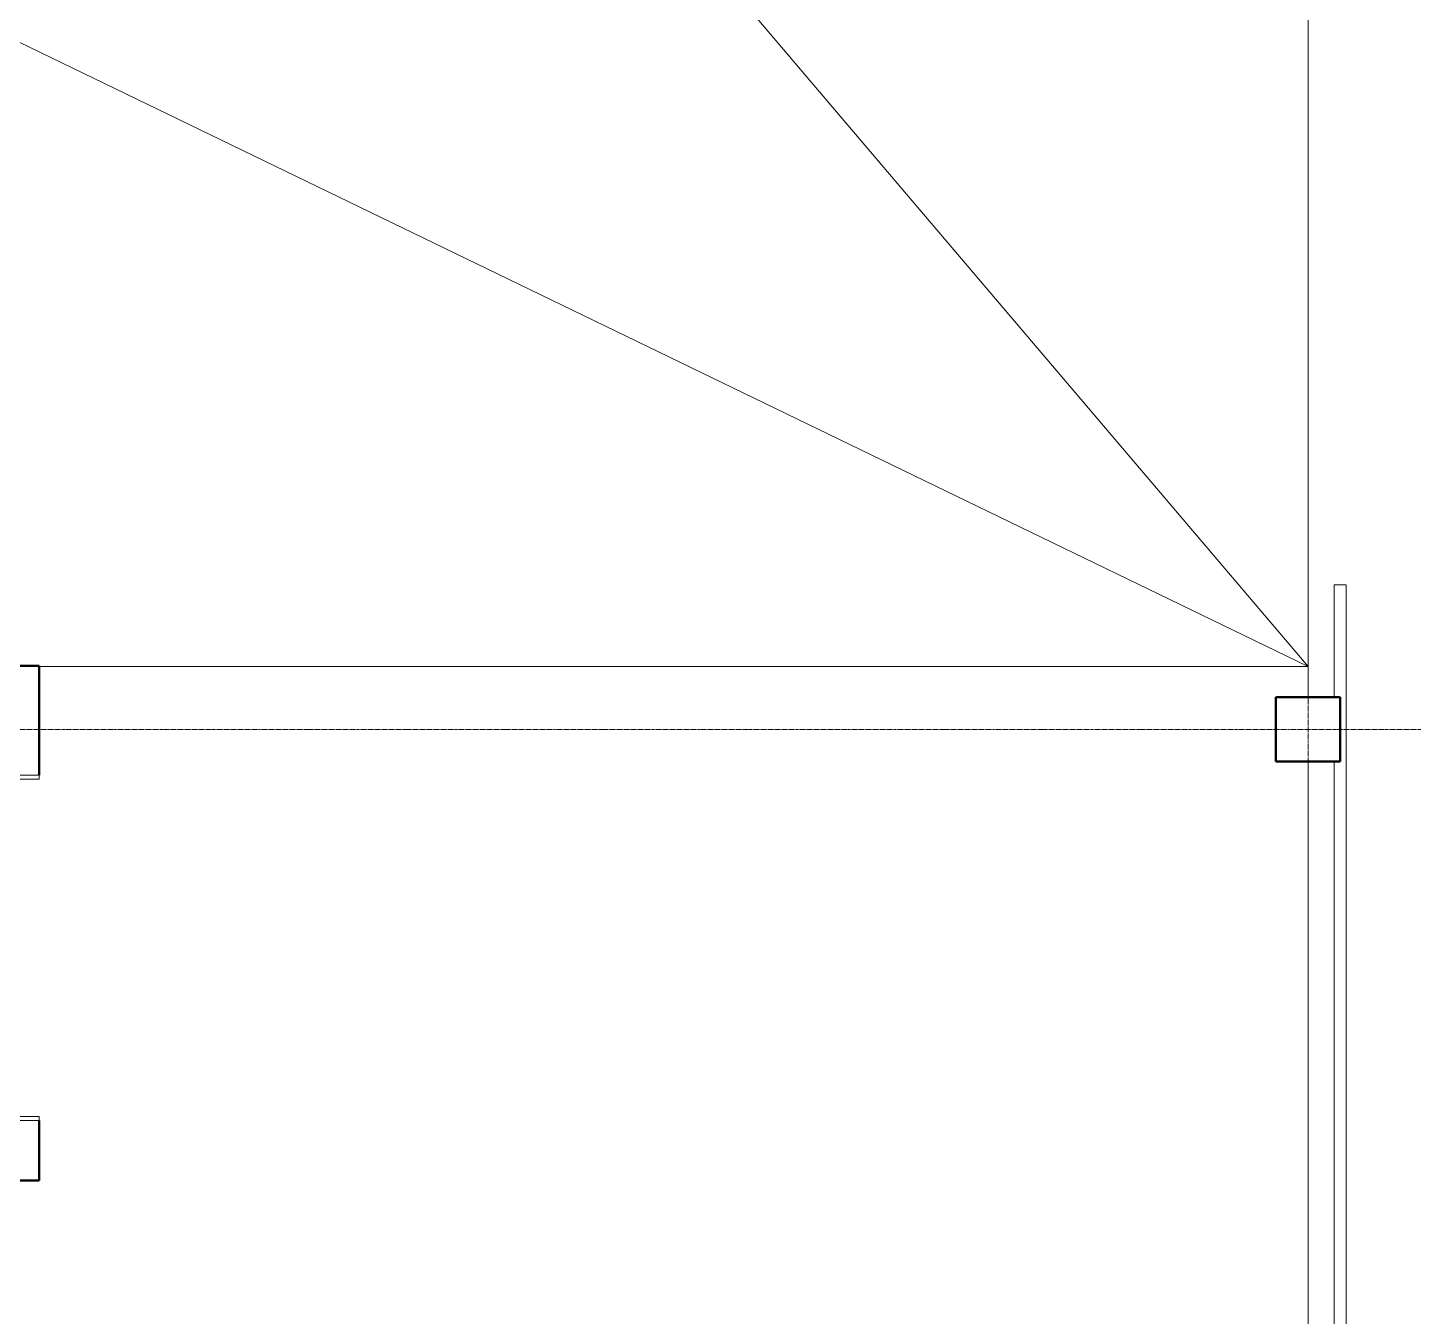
# Model space of a CAD drawing. Header units: inches. Extents: x -4235 to -464, y 9767 to 12463.
# Drawn here: x -2819.3 to -2474.1, y 11389 to 11710 of the extents above; entities that cross this region are included whole.
import ezdxf

# ---------------------------------------------------------------- set-up
doc = ezdxf.new("R2010")
doc.units = ezdxf.units.IN
doc.header["$MEASUREMENT"] = 0
doc.linetypes.add('Dash', pattern=[0.25, 0.125, -0.125])
doc.linetypes.add('Grid Line 1_2_', pattern=[0.875, 0.5, -0.125, 0.125, -0.125])
for name, color, linetype, lineweight in [('0-1', 7, 'Continuous', 5), ('0-3', 90, 'Continuous', 20), ('A-DOOR-1', 90, 'Continuous', 20), ('A-DOOR-FRAM-1', 90, 'Continuous', 20), ('A-DOOR-HDLN-1', 170, 'Dash', 13), ('A-FLOR-5', 254, 'Continuous', 13), ('A-GENM-2', 7, 'Continuous', 9), ('S-COLS', 52, 'Continuous', 9), ('S-COLS-1', 52, 'Continuous', 50), ('S-FNDN-2', 250, 'Continuous', 50), ('S-GRID-1', 1, 'Grid Line 1_2_', 9)]:
    doc.layers.add(name, color=color, linetype=linetype, lineweight=lineweight)

# ---------------------------------------------------------------- blocks, each defined once
blk = doc.blocks.new('OVERHEAD GARAGE DOOR - one-2198361-BACKGROUND - BASEMENT')
at = {"layer": 'A-DOOR-1'}
for p, q in [((42, -2.9375), (-42, -2.9375)), ((-42, -2.9375), (-42, -4.4375)), ((42, -4.4375), (42, -2.9375)), ((-42, -4.4375), (42, -4.4375))]:
    blk.add_line(p, q, dxfattribs=at)
at = {"layer": 'A-DOOR-FRAM-1'}
for p, q in [((-42, 2.6875), (-43, 2.6875)), ((-43, 2.6875), (-43, -2.9375)), ((-42, -2.9375), (-42, 2.6875)), ((42, 2.6875), (42, -2.9375)), ((43, 2.6875), (42, 2.6875)), ((43, -2.9375), (43, 2.6875)), ((-43, -2.9375), (-42, -2.9375)), ((42, -2.9375), (43, -2.9375))]:
    blk.add_line(p, q, dxfattribs=at)
at = {"layer": 'A-DOOR-HDLN-1'}
for p, q in [((-42.5, -112.4375), (-42.5, -2.9375)), ((42.5, -112.4375), (42.5, -2.9375)), ((-42, -4.4375), (-42, -112.4375)), ((42, -4.4375), (42, -112.4375)), ((-42, -112.4375), (-42.5, -112.4375)), ((42, -112.4375), (42.5, -112.4375))]:
    blk.add_line(p, q, dxfattribs=at)
blk = doc.blocks.new('Parking_Stall_Multiple - STANDARD-V4-BACKGROUND - BASEMENT')
at = {"layer": 'A-GENM-2'}
for p, q in [((166, 314), (0, 314)), ((0, 314), (0, 207.34)), ((3, 210.34), (3, 311)), ((3, 311), (210, 311)), ((210, 314), (182, 314)), ((210, 311), (210, 314)), ((210, 210.34), (0, 210.34)), ((0, 210.34), (0, 103.67)), ((0, 207.34), (210, 207.34)), ((210, 210.34), (3, 210.34)), ((3, 106.67), (3, 207.34)), ((3, 207.34), (210, 207.34)), ((210, 207.34), (210, 210.34)), ((210, 207.34), (210, 210.34)), ((210, 106.67), (0, 106.67)), ((0, 106.67), (0, 0)), ((0, 103.67), (210, 103.67)), ((210, 106.67), (3, 106.67)), ((3, 3), (3, 103.67)), ((3, 103.67), (210, 103.67)), ((210, 103.67), (210, 106.67)), ((210, 103.67), (210, 106.67)), ((210, 3), (3, 3)), ((210, 0), (210, 3)), ((0, 0), (166, 0)), ((182, 0), (210, 0))]:
    blk.add_line(p, q, dxfattribs=at)
blk = doc.blocks.new('CTR - 1st Phase - Common Walls_rvt-1-BACKGROUND - BASEMENT')
at = {"layer": 'S-FNDN-2'}
for p, q in [((-2816.45, 11550.99), (-2822.07, 11550.99)), ((-2816.45, 11523.8), (-2816.45, 11550.99)), ((-2816.45, 11422.8), (-2816.45, 11437.8)), ((-2822.07, 11422.8), (-2816.45, 11422.8))]:
    blk.add_line(p, q, dxfattribs=at)
at = {"layer": '0-3'}
for name, p, rotation in [('Parking_Stall_Multiple - STANDARD-V4-BACKGROUND - BASEMENT', (-2179.82, 11361.19), 89.99999999999953), ('OVERHEAD GARAGE DOOR - one-2198361-BACKGROUND - BASEMENT', (-2819.14, 11480.8), 270)]:
    blk.add_blockref(name, p, dxfattribs=dict(at, rotation=rotation))
blk = doc.blocks.new('Concrete-Rectangular-Column - ONE-1856735-BACKGROUND - BASEMENT')
at = {"layer": 'S-COLS-1'}
for p, q in [((8, 8), (-8, 8)), ((-8, 8), (-8, -8)), ((8, -8), (8, 8)), ((-8, -8), (8, -8))]:
    blk.add_line(p, q, dxfattribs=at)

msp = doc.modelspace()

# ---------------------------------------------------------------- linework, layer by layer
at = {"layer": 'A-FLOR-5'}
for p, q in [((-2500.32, 11550.83), (-2750.3, 11844.81)), ((-2500.32, 11839.19), (-2500.32, 11543.19)), ((-2824.2, 11707.67), (-2500.32, 11550.83)), ((-2500.32, 11550.83), (-2816.45, 11550.83)), ((-2500.32, 11527.19), (-2500.32, 11290.19))]:
    msp.add_line(p, q, dxfattribs=at)
at = {"layer": 'S-GRID-1'}
for p, q in [((-2500.32, 9836.18), (-2500.32, 12413.74)), ((-464.45, 11535.19), (-4185.7, 11535.19))]:
    msp.add_line(p, q, dxfattribs=at)

# ---------------------------------------------------------------- block references
at = {"layer": '0-1'}
msp.add_blockref('CTR - 1st Phase - Common Walls_rvt-1-BACKGROUND - BASEMENT', (0, 0), dxfattribs=at)
at = {"layer": 'S-COLS'}
msp.add_blockref('Concrete-Rectangular-Column - ONE-1856735-BACKGROUND - BASEMENT', (-2500.32, 11535.19), dxfattribs=at)

doc.saveas('drawing.dxf')
